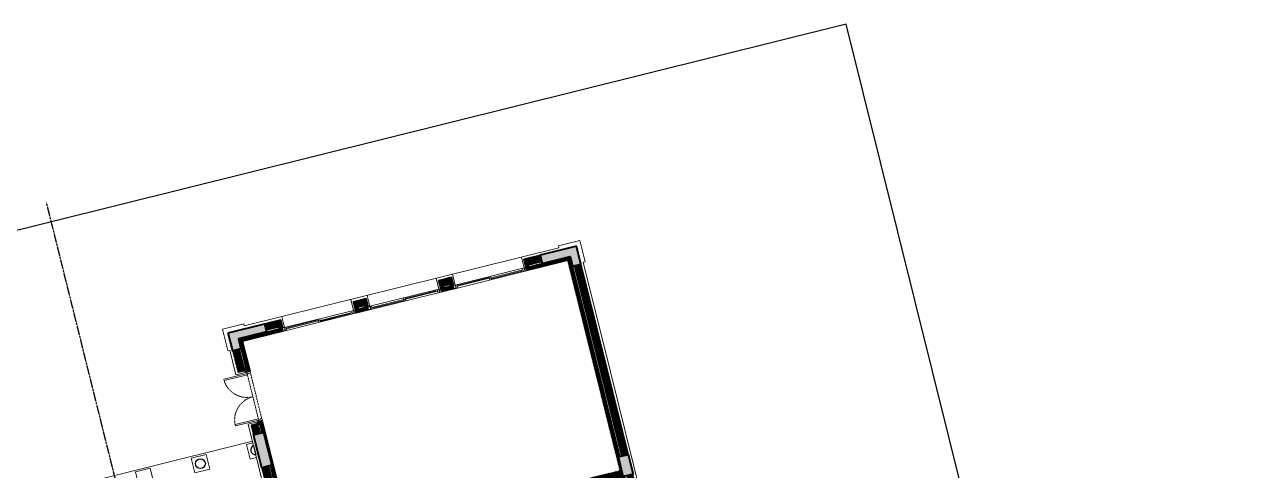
# Model space of a CAD drawing. Header units: inches. Extents: x -207898 to 3408902, y 497526 to 4632928.
# Drawn here: x 3372523 to 3408492, y 4616070 to 4629263 of the extents above; entities that cross this region are included whole.
import ezdxf

# ---------------------------------------------------------------- set-up
doc = ezdxf.new("R2010")
doc.units = ezdxf.units.IN
doc.header["$MEASUREMENT"] = 0
doc.linetypes.add('xref grd floor$0$HIDDEN2', pattern=[0.1875, 0.125, -0.0625])
doc.linetypes.add('xref grd floor$0$XREF-V2-GF_COLS$0$XREF-V-COLS-GF$0$CENTER2', pattern=[1.125, 0.75, -0.125, 0.125, -0.125])
for name, color, linetype, lineweight in [('1', 1, 'Continuous', 50), ('xref grd floor$0$A-DOOR', 134, 'Continuous', 18), ('xref grd floor$0$A-FLOR-STRS', 2, 'Continuous', 18), ('xref grd floor$0$A-GLAZ', 134, 'Continuous', 18), ('xref grd floor$0$A-WALL-TILE', 8, 'Continuous', 9), ('xref grd floor$0$XREF-V2-GF_COLS$0$A-COLS', 5, 'Continuous', 40), ('xref grd floor$0$XREF-V2-GF_COLS$0$A-COLS-PATT', 253, 'Continuous', 20)]:
    doc.layers.add(name, color=color, linetype=linetype, lineweight=lineweight)
doc.layers.add('xref grd floor$0$A-WALL', color=7, linetype='Continuous')
doc.layers.add('xref grd floor$0$CQ Wall hatch_CHB', color=8, linetype='Continuous')
pattern_1 = [(45, (20869.716, 76050.643), (-13.258252, 13.258252), [])]

# ---------------------------------------------------------------- blocks, each defined once
blk = doc.blocks.new('xref grd floor$0$XREF-V2-GF_COLS')
at = {"layer": 'xref grd floor$0$XREF-V2-GF_COLS$0$A-COLS-PATT'}
for points in [[(280045, 509780), (278977, 509515), (279038, 509272), (279862, 509477), (279935, 509186), (280177, 509246)], [(269758, 507221), (270826, 507486), (270886, 507244), (270061, 507039), (270134, 506748), (269891, 506687)], [(271042, 503305), (270751, 503233), (270509, 504203), (270800, 504275)], [(281721, 503041), (281430, 502968), (281285, 503550), (281577, 503623)]]:
    blk.add_hatch(color=256, dxfattribs=at).paths.add_polyline_path(points)
at = {"layer": 'Defpoints', "linetype": 'xref grd floor$0$XREF-V2-GF_COLS$0$XREF-V-COLS-GF$0$CENTER2'}
blk.add_line((273204, 475645), (264392, 511061), dxfattribs=at)
at = {"layer": 'xref grd floor$0$XREF-V2-GF_COLS$0$A-COLS'}
for points in [[(280045, 509780), (278977, 509515), (279038, 509272), (279862, 509477), (279935, 509186), (280177, 509246)], [(280045, 509780), (278977, 509515), (279038, 509272), (279862, 509477), (279935, 509186), (280177, 509246)], [(269758, 507221), (270826, 507486), (270886, 507244), (270061, 507039), (270134, 506748), (269891, 506687)], [(269758, 507221), (270826, 507486), (270886, 507244), (270061, 507039), (270134, 506748), (269891, 506687)], [(271042, 503305), (270751, 503233), (270509, 504203), (270800, 504275)], [(271042, 503305), (270751, 503233), (270509, 504203), (270800, 504275)], [(281721, 503041), (281430, 502968), (281285, 503550), (281577, 503623)], [(281721, 503041), (281430, 502968), (281285, 503550), (281577, 503623)]]:
    blk.add_lwpolyline(points, close=True, dxfattribs=at)
blk = doc.blocks.new('xref grd floor$0$stonecladding')
at = {"layer": 'xref grd floor$0$A-WALL-TILE'}
for p, q in [((28340, 43451, 0), (28340, 44101, 0)), ((28340, 44101, 0), (28990, 44101, 0)), ((28990, 44041, 0), (28990, 44101, 0)), ((28990, 44041, 0), (38570, 44041, 0)), ((38570, 44101, 0), (38570, 44041, 0)), ((38570, 44101, 0), (39220, 44101, 0)), ((39220, 44101, 0), (39220, 43451, 0)), ((28340, 43451, 0), (28400, 43451, 0)), ((28400, 42701, 0), (28400, 43451, 0)), ((39160, 43451, 0), (39160, 40113, 0)), ((39160, 43451, 0), (39220, 43451, 0)), ((28400, 34586, 0), (28400, 41201, 0)), ((39160, 40113, 0), (39160, 34736, 0))]:
    blk.add_line(p, q, dxfattribs=at)
blk = doc.blocks.new('xref grd floor$0$DR - 1550')
at = {"color": 253, "linetype": 'xref grd floor$0$HIDDEN2'}
for p, q in [((40, 100), (1460, 100)), ((60, 0), (1440, 0))]:
    blk.add_line(p, q, dxfattribs=at)
for points in [[(40, 100), (40, 810), (80, 810), (80, 100), (40, 100)], [(1460, 100), (1460, 810), (1420, 810), (1420, 100), (1460, 100)]]:
    blk.add_lwpolyline(points)
for points in [[(0, 90), (10, 90), (10, 100), (40, 100), (40, 50), (60, 50), (60, 0), (10, 0), (10, 10), (0, 10)], [(1500, 90), (1490, 90), (1490, 100), (1460, 100), (1460, 50), (1440, 50), (1440, 0), (1490, 0), (1490, 10), (1500, 10)]]:
    blk.add_lwpolyline(points, close=True)
at = {"linetype": 'xref grd floor$0$HIDDEN2'}
for centre, start, end in [((38, 99), 0.0731, 86.5576), ((1462, 99), 93.4424, 179.9269)]:
    blk.add_arc(centre, 712, start, end, dxfattribs=at)
blk = doc.blocks.new('mak ground floor plan')
at = {"layer": 'xref grd floor$0$CQ Wall hatch_CHB'}
h = blk.add_hatch(dxfattribs=at)
h.set_pattern_fill('ANSI31,_O', color=8, scale=150)
h.set_pattern_definition(pattern_1)
h.paths.add_polyline_path([(49350, 118801), (49550, 118801), (49550, 118782), (49700, 118782), (49700, 119662), (50950, 119662), (50950, 120012), (50450, 120012), (50450, 119812), (50850, 119812), (50850, 119762), (50450, 119762), (49600, 119762), (49600, 119462), (49600, 118882), (49550, 118882), (49550, 119462), (49350, 119462)])
h = blk.add_hatch(dxfattribs=at)
h.set_pattern_fill('ANSI31,_O', color=8, scale=150)
h.set_pattern_definition(pattern_1)
h.paths.add_polyline_path([(53550, 120012), (53150, 120012), (53150, 119662), (53550, 119662)])
h.paths.add_polyline_path([(53450, 119812), (53450, 119762), (53250, 119762), (53250, 119812)], flags=16)
h = blk.add_hatch(dxfattribs=at)
h.set_pattern_fill('ANSI31,_O', color=8, scale=150)
h.set_pattern_definition(pattern_1)
h.paths.add_polyline_path([(56150, 120012), (55750, 120012), (55750, 119662), (56150, 119662)])
h.paths.add_polyline_path([(56050, 119812), (56050, 119762), (55850, 119762), (55850, 119812)], flags=16)
h = blk.add_hatch(dxfattribs=at)
h.set_pattern_fill('ANSI31,_O', color=8, scale=150)
h.set_pattern_definition(pattern_1)
h.paths.add_polyline_path([(59650, 113667), (59700, 113667), (59700, 119462), (59700, 119762), (58850, 119762), (58450, 119762), (58450, 119812), (58850, 119812), (58850, 120012), (58350, 120012), (58350, 119662), (59600, 119662), (59600, 113262), (56300, 113262), (56300, 113062), (59600, 113062), (59600, 113062), (59600, 112764), (59600, 112714), (59800, 112714), (59800, 112764), (59950, 112764), (59950, 113067), (59750, 113067), (59750, 112964), (59700, 112964), (59700, 113067), (59650, 113067)])
h = blk.add_hatch(dxfattribs=at)
h.set_pattern_fill('ANSI31,_O', color=8, scale=150)
h.set_pattern_definition(pattern_1)
h.paths.add_polyline_path([(59950, 119462), (59750, 119462), (59750, 113667), (59950, 113667)])
h = blk.add_hatch(dxfattribs=at)
h.set_pattern_fill('ANSI31,_O', color=8, scale=150)
h.set_pattern_definition(pattern_1)
h.paths.add_polyline_path([(49550, 117232), (49550, 117201), (49350, 117201), (49350, 116902), (49550, 116902), (49550, 117132), (49550, 117132), (49600, 117132), (49600, 116902), (49650, 116902), (49650, 115901), (49600, 115901), (49600, 114067), (49600, 114067), (49600, 113567), (49600, 112411), (49550, 112411), (49550, 113567), (49350, 113567), (49350, 112311), (49500, 112311), (49500, 112261), (49700, 112262), (49700, 113062), (52000, 113062), (52000, 112184), (52200, 112184), (52200, 113062), (53175, 113062), (53175, 113262), (49700, 113262), (49700, 117232)])
h = blk.add_hatch(dxfattribs=at)
h.set_pattern_fill('ANSI31,_O', color=8, scale=150)
h.set_pattern_definition(pattern_1)
h.paths.add_polyline_path([(49550, 115901), (49350, 115901), (49350, 114067), (49550, 114067)])
at = {"layer": 'Defpoints'}
blk.add_lwpolyline([(69270, 124451), (20870, 124451), (20870, 76051), (69270, 76051)], close=True, dxfattribs=at)
blk.add_lwpolyline([(69270, 124451), (20870, 124451), (20870, 76051), (69270, 76051)], close=True, dxfattribs=at)
at = {"layer": 'xref grd floor$0$A-FLOR-STRS'}
blk.add_line((40870, 116731, 0), (49270, 116731, 0), dxfattribs=at)
blk.add_line((40870, 116731, 0), (49270, 116731, 0), dxfattribs=at)
blk.add_line((40870, 116731, 0), (49270, 116731, 0), dxfattribs=at)
at = {"layer": 'xref grd floor$0$A-GLAZ'}
for p, q in [((53100, 119761, 0), (51000, 119761, 0)), ((53100, 119761, 0), (51000, 119761, 0)), ((53100, 119761, 0), (51000, 119761, 0)), ((53100, 119761, 0), (51000, 119761, 0)), ((53100, 119761, 0), (51000, 119761, 0)), ((53100, 119761, 0), (51000, 119761, 0)), ((53100, 119661, 0), (51000, 119661, 0)), ((53100, 119661, 0), (51000, 119661, 0)), ((53100, 119661, 0), (51000, 119661, 0)), ((53100, 119661, 0), (51000, 119661, 0)), ((53100, 119661, 0), (51000, 119661, 0)), ((53100, 119661, 0), (51000, 119661, 0)), ((51050, 119661, 0), (51050, 119761, 0)), ((51050, 119661, 0), (51050, 119761, 0)), ((51050, 119661, 0), (51050, 119761, 0)), ((51050, 119661, 0), (51050, 119761, 0)), ((51050, 119661, 0), (51050, 119761, 0)), ((51050, 119661, 0), (51050, 119761, 0)), ((53050, 119711, 0), (51050, 119711, 0)), ((53050, 119711, 0), (51050, 119711, 0)), ((53050, 119711, 0), (51050, 119711, 0)), ((53050, 119711, 0), (51050, 119711, 0)), ((53050, 119711, 0), (51050, 119711, 0)), ((53050, 119711, 0), (51050, 119711, 0)), ((51100, 119711, 0), (51100, 119761, 0)), ((51100, 119711, 0), (51100, 119761, 0)), ((51100, 119711, 0), (51100, 119761, 0)), ((51100, 119711, 0), (51100, 119761, 0)), ((51100, 119711, 0), (51100, 119761, 0)), ((51100, 119711, 0), (51100, 119761, 0)), ((51100, 119736, 0), (52026, 119736, 0)), ((51100, 119736, 0), (52026, 119736, 0)), ((51100, 119736, 0), (52026, 119736, 0)), ((51100, 119736, 0), (52026, 119736, 0)), ((51100, 119736, 0), (52026, 119736, 0)), ((51100, 119736, 0), (52026, 119736, 0)), ((52026, 119661, 0), (52026, 119761, 0)), ((52026, 119661, 0), (52026, 119761, 0)), ((52026, 119661, 0), (52026, 119761, 0)), ((52026, 119661, 0), (52026, 119761, 0)), ((52026, 119661, 0), (52026, 119761, 0)), ((52026, 119661, 0), (52026, 119761, 0)), ((52076, 119661, 0), (52076, 119761, 0)), ((52076, 119661, 0), (52076, 119761, 0)), ((52076, 119661, 0), (52076, 119761, 0)), ((52076, 119661, 0), (52076, 119761, 0)), ((52076, 119661, 0), (52076, 119761, 0)), ((52076, 119661, 0), (52076, 119761, 0)), ((53000, 119686, 0), (52076, 119686, 0)), ((53000, 119686, 0), (52076, 119686, 0)), ((53000, 119686, 0), (52076, 119686, 0)), ((53000, 119686, 0), (52076, 119686, 0)), ((53000, 119686, 0), (52076, 119686, 0)), ((53000, 119686, 0), (52076, 119686, 0)), ((53000, 119661, 0), (53000, 119711, 0)), ((53000, 119661, 0), (53000, 119711, 0)), ((53000, 119661, 0), (53000, 119711, 0)), ((53000, 119661, 0), (53000, 119711, 0)), ((53000, 119661, 0), (53000, 119711, 0)), ((53000, 119661, 0), (53000, 119711, 0)), ((53050, 119661, 0), (53050, 119761, 0)), ((53050, 119661, 0), (53050, 119761, 0)), ((53050, 119661, 0), (53050, 119761, 0)), ((53050, 119661, 0), (53050, 119761, 0)), ((53050, 119661, 0), (53050, 119761, 0)), ((53050, 119661, 0), (53050, 119761, 0)), ((53600, 119761, 0), (55700, 119761, 0)), ((53600, 119761, 0), (55700, 119761, 0)), ((53600, 119761, 0), (55700, 119761, 0)), ((53600, 119761, 0), (55700, 119761, 0)), ((53600, 119761, 0), (55700, 119761, 0)), ((53600, 119761, 0), (55700, 119761, 0)), ((53600, 119661, 0), (55700, 119661, 0)), ((53600, 119661, 0), (55700, 119661, 0)), ((53600, 119661, 0), (55700, 119661, 0)), ((53600, 119661, 0), (55700, 119661, 0)), ((53600, 119661, 0), (55700, 119661, 0)), ((53600, 119661, 0), (55700, 119661, 0)), ((53650, 119661, 0), (53650, 119761, 0)), ((53650, 119661, 0), (53650, 119761, 0)), ((53650, 119661, 0), (53650, 119761, 0)), ((53650, 119661, 0), (53650, 119761, 0)), ((53650, 119661, 0), (53650, 119761, 0)), ((53650, 119661, 0), (53650, 119761, 0)), ((53650, 119711, 0), (55650, 119711, 0)), ((53650, 119711, 0), (55650, 119711, 0)), ((53650, 119711, 0), (55650, 119711, 0)), ((53650, 119711, 0), (55650, 119711, 0)), ((53650, 119711, 0), (55650, 119711, 0)), ((53650, 119711, 0), (55650, 119711, 0)), ((53700, 119661, 0), (53700, 119711, 0)), ((53700, 119661, 0), (53700, 119711, 0)), ((53700, 119661, 0), (53700, 119711, 0)), ((53700, 119661, 0), (53700, 119711, 0)), ((53700, 119661, 0), (53700, 119711, 0)), ((53700, 119661, 0), (53700, 119711, 0)), ((53700, 119686, 0), (54624, 119686, 0)), ((53700, 119686, 0), (54624, 119686, 0)), ((53700, 119686, 0), (54624, 119686, 0)), ((53700, 119686, 0), (54624, 119686, 0)), ((53700, 119686, 0), (54624, 119686, 0)), ((53700, 119686, 0), (54624, 119686, 0)), ((54624, 119661, 0), (54624, 119761, 0)), ((54624, 119661, 0), (54624, 119761, 0)), ((54624, 119661, 0), (54624, 119761, 0)), ((54624, 119661, 0), (54624, 119761, 0)), ((54624, 119661, 0), (54624, 119761, 0)), ((54624, 119661, 0), (54624, 119761, 0)), ((54674, 119661, 0), (54674, 119761, 0)), ((54674, 119661, 0), (54674, 119761, 0)), ((54674, 119661, 0), (54674, 119761, 0)), ((54674, 119661, 0), (54674, 119761, 0)), ((54674, 119661, 0), (54674, 119761, 0)), ((54674, 119661, 0), (54674, 119761, 0)), ((55600, 119736, 0), (54674, 119736, 0)), ((55600, 119736, 0), (54674, 119736, 0)), ((55600, 119736, 0), (54674, 119736, 0)), ((55600, 119736, 0), (54674, 119736, 0)), ((55600, 119736, 0), (54674, 119736, 0)), ((55600, 119736, 0), (54674, 119736, 0)), ((55600, 119711, 0), (55600, 119761, 0)), ((55600, 119711, 0), (55600, 119761, 0)), ((55600, 119711, 0), (55600, 119761, 0)), ((55600, 119711, 0), (55600, 119761, 0)), ((55600, 119711, 0), (55600, 119761, 0)), ((55600, 119711, 0), (55600, 119761, 0)), ((55650, 119661, 0), (55650, 119761, 0)), ((55650, 119661, 0), (55650, 119761, 0)), ((55650, 119661, 0), (55650, 119761, 0)), ((55650, 119661, 0), (55650, 119761, 0)), ((55650, 119661, 0), (55650, 119761, 0)), ((55650, 119661, 0), (55650, 119761, 0)), ((58300, 119761, 0), (56200, 119761, 0)), ((58300, 119761, 0), (56200, 119761, 0)), ((58300, 119761, 0), (56200, 119761, 0)), ((58300, 119761, 0), (56200, 119761, 0)), ((58300, 119761, 0), (56200, 119761, 0)), ((58300, 119761, 0), (56200, 119761, 0)), ((58300, 119661, 0), (56200, 119661, 0)), ((58300, 119661, 0), (56200, 119661, 0)), ((58300, 119661, 0), (56200, 119661, 0)), ((58300, 119661, 0), (56200, 119661, 0)), ((58300, 119661, 0), (56200, 119661, 0)), ((58300, 119661, 0), (56200, 119661, 0)), ((56250, 119661, 0), (56250, 119761, 0)), ((56250, 119661, 0), (56250, 119761, 0)), ((56250, 119661, 0), (56250, 119761, 0)), ((56250, 119661, 0), (56250, 119761, 0)), ((56250, 119661, 0), (56250, 119761, 0)), ((56250, 119661, 0), (56250, 119761, 0)), ((58250, 119711, 0), (56250, 119711, 0)), ((58250, 119711, 0), (56250, 119711, 0)), ((58250, 119711, 0), (56250, 119711, 0)), ((58250, 119711, 0), (56250, 119711, 0)), ((58250, 119711, 0), (56250, 119711, 0)), ((58250, 119711, 0), (56250, 119711, 0)), ((56300, 119711, 0), (56300, 119761, 0)), ((56300, 119711, 0), (56300, 119761, 0)), ((56300, 119711, 0), (56300, 119761, 0)), ((56300, 119711, 0), (56300, 119761, 0)), ((56300, 119711, 0), (56300, 119761, 0)), ((56300, 119711, 0), (56300, 119761, 0)), ((56300, 119736, 0), (57226, 119736, 0)), ((56300, 119736, 0), (57226, 119736, 0)), ((56300, 119736, 0), (57226, 119736, 0)), ((56300, 119736, 0), (57226, 119736, 0)), ((56300, 119736, 0), (57226, 119736, 0)), ((56300, 119736, 0), (57226, 119736, 0)), ((57226, 119661, 0), (57226, 119761, 0)), ((57226, 119661, 0), (57226, 119761, 0)), ((57226, 119661, 0), (57226, 119761, 0)), ((57226, 119661, 0), (57226, 119761, 0)), ((57226, 119661, 0), (57226, 119761, 0)), ((57226, 119661, 0), (57226, 119761, 0)), ((57276, 119661, 0), (57276, 119761, 0)), ((57276, 119661, 0), (57276, 119761, 0)), ((57276, 119661, 0), (57276, 119761, 0)), ((57276, 119661, 0), (57276, 119761, 0)), ((57276, 119661, 0), (57276, 119761, 0)), ((57276, 119661, 0), (57276, 119761, 0)), ((58200, 119686, 0), (57276, 119686, 0)), ((58200, 119686, 0), (57276, 119686, 0)), ((58200, 119686, 0), (57276, 119686, 0)), ((58200, 119686, 0), (57276, 119686, 0)), ((58200, 119686, 0), (57276, 119686, 0)), ((58200, 119686, 0), (57276, 119686, 0)), ((58200, 119661, 0), (58200, 119711, 0)), ((58200, 119661, 0), (58200, 119711, 0)), ((58200, 119661, 0), (58200, 119711, 0)), ((58200, 119661, 0), (58200, 119711, 0)), ((58200, 119661, 0), (58200, 119711, 0)), ((58200, 119661, 0), (58200, 119711, 0)), ((58250, 119661, 0), (58250, 119761, 0)), ((58250, 119661, 0), (58250, 119761, 0)), ((58250, 119661, 0), (58250, 119761, 0)), ((58250, 119661, 0), (58250, 119761, 0)), ((58250, 119661, 0), (58250, 119761, 0)), ((58250, 119661, 0), (58250, 119761, 0))]:
    blk.add_line(p, q, dxfattribs=at)
at = {"layer": 'xref grd floor$0$A-WALL'}
for p, q in [((50950, 120011, 0), (50450, 120011, 0)), ((50950, 120011, 0), (50450, 120011, 0)), ((50950, 120011, 0), (50450, 120011, 0)), ((50950, 120011, 0), (50950, 119761, 0)), ((50950, 120011, 0), (50950, 119761, 0)), ((50950, 120011, 0), (50950, 119761, 0)), ((53150, 120011, 0), (53150, 119761, 0)), ((53550, 120011, 0), (53150, 120011, 0)), ((53150, 120011, 0), (53150, 119761, 0)), ((53550, 120011, 0), (53150, 120011, 0)), ((53150, 120011, 0), (53150, 119761, 0)), ((53550, 120011, 0), (53150, 120011, 0)), ((53550, 120011, 0), (53550, 119761, 0)), ((53550, 120011, 0), (53550, 119761, 0)), ((53550, 120011, 0), (53550, 119761, 0)), ((55750, 120011, 0), (55750, 119761, 0)), ((56150, 120011, 0), (55750, 120011, 0)), ((55750, 120011, 0), (55750, 119761, 0)), ((56150, 120011, 0), (55750, 120011, 0)), ((55750, 120011, 0), (55750, 119761, 0)), ((56150, 120011, 0), (55750, 120011, 0)), ((56150, 120011, 0), (56150, 119761, 0)), ((56150, 120011, 0), (56150, 119761, 0)), ((56150, 120011, 0), (56150, 119761, 0)), ((58850, 120011, 0), (58350, 120011, 0)), ((58350, 119761, 0), (58350, 120011, 0)), ((58850, 120011, 0), (58350, 120011, 0)), ((58350, 119761, 0), (58350, 120011, 0)), ((58850, 120011, 0), (58350, 120011, 0)), ((58350, 119761, 0), (58350, 120011, 0)), ((49350, 119461, 0), (49350, 118801, 0)), ((49350, 119461, 0), (49350, 118801, 0)), ((49350, 119461, 0), (49350, 118801, 0)), ((49700, 119661, 0), (49700, 118751, 0)), ((51000, 119661, 0), (49700, 119661, 0)), ((49700, 119661, 0), (49700, 118751, 0)), ((51000, 119661, 0), (49700, 119661, 0)), ((49700, 119661, 0), (49700, 118751, 0)), ((51000, 119661, 0), (49700, 119661, 0)), ((51000, 119761, 0), (50950, 119761, 0)), ((51000, 119761, 0), (50950, 119761, 0)), ((51000, 119761, 0), (50950, 119761, 0)), ((51000, 119761, 0), (51000, 119661, 0)), ((51000, 119761, 0), (51000, 119661, 0)), ((51000, 119761, 0), (51000, 119661, 0)), ((53100, 119761, 0), (53150, 119761, 0)), ((53100, 119761, 0), (53100, 119661, 0)), ((53100, 119761, 0), (53150, 119761, 0)), ((53100, 119761, 0), (53100, 119661, 0)), ((53100, 119761, 0), (53150, 119761, 0)), ((53100, 119761, 0), (53100, 119661, 0)), ((53600, 119661, 0), (53100, 119661, 0)), ((53600, 119661, 0), (53100, 119661, 0)), ((53600, 119661, 0), (53100, 119661, 0)), ((53600, 119761, 0), (53550, 119761, 0)), ((53600, 119761, 0), (53550, 119761, 0)), ((53600, 119761, 0), (53550, 119761, 0)), ((53600, 119761, 0), (53600, 119661, 0)), ((53600, 119761, 0), (53600, 119661, 0)), ((53600, 119761, 0), (53600, 119661, 0)), ((55700, 119761, 0), (55700, 119661, 0)), ((55700, 119761, 0), (55750, 119761, 0)), ((55700, 119761, 0), (55700, 119661, 0)), ((55700, 119761, 0), (55750, 119761, 0)), ((55700, 119761, 0), (55700, 119661, 0)), ((55700, 119761, 0), (55750, 119761, 0)), ((56200, 119661, 0), (55700, 119661, 0)), ((56200, 119661, 0), (55700, 119661, 0)), ((56200, 119661, 0), (55700, 119661, 0)), ((56200, 119761, 0), (56150, 119761, 0)), ((56200, 119761, 0), (56150, 119761, 0)), ((56200, 119761, 0), (56150, 119761, 0)), ((56200, 119761, 0), (56200, 119661, 0)), ((56200, 119761, 0), (56200, 119661, 0)), ((56200, 119761, 0), (56200, 119661, 0)), ((58300, 119761, 0), (58350, 119761, 0)), ((58300, 119761, 0), (58300, 119661, 0)), ((58300, 119761, 0), (58350, 119761, 0)), ((58300, 119761, 0), (58300, 119661, 0)), ((58300, 119761, 0), (58350, 119761, 0)), ((58300, 119761, 0), (58300, 119661, 0)), ((59600, 119661, 0), (58300, 119661, 0)), ((59600, 119661, 0), (58300, 119661, 0)), ((59600, 119661, 0), (58300, 119661, 0)), ((59600, 119661, 0), (59600, 113261, 0)), ((59600, 119661, 0), (59600, 113261, 0)), ((59600, 119661, 0), (59600, 113261, 0)), ((59950, 119461, 0), (59950, 113666, 0)), ((59950, 119461, 0), (59950, 113666, 0)), ((59950, 119461, 0), (59950, 113666, 0)), ((49550, 118801, 0), (49350, 118801, 0)), ((49550, 118801, 0), (49350, 118801, 0)), ((49550, 118801, 0), (49350, 118801, 0)), ((49550, 118801, 0), (49550, 118751, 0)), ((49550, 118801, 0), (49550, 118751, 0)), ((49550, 118801, 0), (49550, 118751, 0)), ((49700, 118751, 0), (49550, 118751, 0)), ((49700, 118751, 0), (49550, 118751, 0)), ((49700, 118751, 0), (49550, 118751, 0)), ((49550, 117201, 0), (49350, 117201, 0)), ((49350, 117201, 0), (49350, 116901, 0)), ((49550, 117201, 0), (49350, 117201, 0)), ((49350, 117201, 0), (49350, 116901, 0)), ((49550, 117201, 0), (49350, 117201, 0)), ((49350, 117201, 0), (49350, 116901, 0)), ((49550, 117251, 0), (49550, 117201, 0)), ((49700, 117251, 0), (49550, 117251, 0)), ((49550, 117251, 0), (49550, 117201, 0)), ((49700, 117251, 0), (49550, 117251, 0)), ((49550, 117251, 0), (49550, 117201, 0)), ((49700, 117251, 0), (49550, 117251, 0)), ((49700, 117251, 0), (49700, 113261, 0)), ((49700, 117251, 0), (49700, 113261, 0)), ((49700, 117251, 0), (49700, 113261, 0)), ((49270, 116601, 0), (49270, 116311, 0)), ((49270, 116601, 0), (49270, 116311, 0)), ((49270, 116601, 0), (49270, 116311, 0)), ((49350, 115901, 0), (49350, 114066, 0)), ((49350, 115901, 0), (49350, 114066, 0)), ((49350, 115901, 0), (49350, 114066, 0))]:
    blk.add_line(p, q, dxfattribs=at)
at = {"layer": 'xref grd floor$0$A-WALL', "color": 1}
for p, q in [((50850, 119811, 0), (50450, 119811, 0)), ((50850, 119811, 0), (50450, 119811, 0)), ((50850, 119811, 0), (50450, 119811, 0)), ((50850, 119811, 0), (50850, 119761, 0)), ((50850, 119811, 0), (50850, 119761, 0)), ((50850, 119811, 0), (50850, 119761, 0)), ((53250, 119811, 0), (53250, 119761, 0)), ((53450, 119811, 0), (53250, 119811, 0)), ((53250, 119811, 0), (53250, 119761, 0)), ((53450, 119811, 0), (53250, 119811, 0)), ((53250, 119811, 0), (53250, 119761, 0)), ((53450, 119811, 0), (53250, 119811, 0)), ((53450, 119811, 0), (53450, 119761, 0)), ((53450, 119811, 0), (53450, 119761, 0)), ((53450, 119811, 0), (53450, 119761, 0)), ((55850, 119811, 0), (55850, 119761, 0)), ((56050, 119811, 0), (55850, 119811, 0)), ((55850, 119811, 0), (55850, 119761, 0)), ((56050, 119811, 0), (55850, 119811, 0)), ((55850, 119811, 0), (55850, 119761, 0)), ((56050, 119811, 0), (55850, 119811, 0)), ((56050, 119811, 0), (56050, 119761, 0)), ((56050, 119811, 0), (56050, 119761, 0)), ((56050, 119811, 0), (56050, 119761, 0)), ((58850, 119811, 0), (58450, 119811, 0)), ((58450, 119761, 0), (58450, 119811, 0)), ((58850, 119811, 0), (58450, 119811, 0)), ((58450, 119761, 0), (58450, 119811, 0)), ((58850, 119811, 0), (58450, 119811, 0)), ((58450, 119761, 0), (58450, 119811, 0)), ((49550, 119461, 0), (49550, 118901, 0)), ((49550, 119461, 0), (49550, 118901, 0)), ((49550, 119461, 0), (49550, 118901, 0)), ((49600, 119461, 0), (49600, 118901, 0)), ((49600, 119461, 0), (49600, 118901, 0)), ((49600, 119461, 0), (49600, 118901, 0)), ((50850, 119761, 0), (50450, 119761, 0)), ((50850, 119761, 0), (50450, 119761, 0)), ((50850, 119761, 0), (50450, 119761, 0)), ((53450, 119761, 0), (53250, 119761, 0)), ((53450, 119761, 0), (53250, 119761, 0)), ((53450, 119761, 0), (53250, 119761, 0)), ((56050, 119761, 0), (55850, 119761, 0)), ((56050, 119761, 0), (55850, 119761, 0)), ((56050, 119761, 0), (55850, 119761, 0)), ((58850, 119761, 0), (58450, 119761, 0)), ((58850, 119761, 0), (58450, 119761, 0)), ((58850, 119761, 0), (58450, 119761, 0)), ((59700, 119461, 0), (59700, 113666, 0)), ((59700, 119461, 0), (59700, 113666, 0)), ((59700, 119461, 0), (59700, 113666, 0)), ((59750, 119461, 0), (59750, 113666, 0)), ((59750, 119461, 0), (59750, 113666, 0)), ((59750, 119461, 0), (59750, 113666, 0)), ((49600, 118901, 0), (49550, 118901, 0)), ((49600, 118901, 0), (49550, 118901, 0)), ((49600, 118901, 0), (49550, 118901, 0)), ((49550, 117081, 0), (49550, 116901, 0)), ((49600, 117081, 0), (49550, 117081, 0)), ((49550, 117081, 0), (49550, 116901, 0)), ((49550, 117081, 0), (49550, 116901, 0)), ((49600, 117081, 0), (49550, 117081, 0)), ((49550, 117081, 0), (49550, 116901, 0)), ((49550, 117081, 0), (49550, 116901, 0)), ((49600, 117081, 0), (49550, 117081, 0)), ((49550, 117081, 0), (49550, 116901, 0)), ((49600, 117081, 0), (49600, 116901, 0)), ((49600, 117081, 0), (49600, 116901, 0)), ((49600, 117081, 0), (49600, 116901, 0)), ((49600, 117081, 0), (49600, 116901, 0)), ((49600, 117081, 0), (49600, 116901, 0)), ((49600, 117081, 0), (49600, 116901, 0)), ((49550, 115901, 0), (49550, 114066, 0)), ((49550, 115901, 0), (49550, 114066, 0)), ((49550, 115901, 0), (49550, 114066, 0)), ((49600, 115901, 0), (49600, 114066, 0)), ((49600, 115901, 0), (49600, 114066, 0)), ((49600, 115901, 0), (49600, 114066, 0))]:
    blk.add_line(p, q, dxfattribs=at)
at = {"layer": 'xref grd floor$0$A-WALL'}
blk.add_circle((47620, 116456, 0), 145, dxfattribs=at)
blk.add_circle((47620, 116456, 0), 145, dxfattribs=at)
blk.add_circle((47620, 116456, 0), 145, dxfattribs=at)
blk.add_arc((49300, 116456, 0), 145, 101.9405, 258.0595, dxfattribs=at)
blk.add_arc((49300, 116456, 0), 145, 101.9405, 258.0595, dxfattribs=at)
blk.add_arc((49300, 116456, 0), 145, 101.9405, 258.0595, dxfattribs=at)
at = {"layer": 'xref grd floor$0$A-WALL-TILE'}
for p, q in [((51000, 119761, 0), (51000, 120091, 0)), ((51000, 119761, 0), (51000, 120091, 0)), ((51000, 119761, 0), (51000, 120091, 0)), ((53100, 119761, 0), (53100, 120091, 0)), ((53100, 119761, 0), (53100, 120091, 0)), ((53100, 119761, 0), (53100, 120091, 0)), ((53600, 119761, 0), (53600, 120091, 0)), ((53600, 119761, 0), (53600, 120091, 0)), ((53600, 119761, 0), (53600, 120091, 0)), ((55700, 119761, 0), (55700, 120091, 0)), ((55700, 119761, 0), (55700, 120091, 0)), ((55700, 119761, 0), (55700, 120091, 0)), ((56200, 119761, 0), (56200, 120091, 0)), ((56200, 119761, 0), (56200, 120091, 0)), ((56200, 119761, 0), (56200, 120091, 0)), ((58300, 119761, 0), (58300, 120091, 0)), ((58300, 119761, 0), (58300, 120091, 0)), ((58300, 119761, 0), (58300, 120091, 0)), ((49550, 118751, 0), (49270, 118751, 0)), ((49550, 118751, 0), (49270, 118751, 0)), ((49550, 118751, 0), (49270, 118751, 0)), ((49550, 117251, 0), (49270, 117251, 0)), ((49550, 117251, 0), (49270, 117251, 0)), ((49550, 117251, 0), (49270, 117251, 0))]:
    blk.add_line(p, q, dxfattribs=at)
at = {"layer": 'xref grd floor$0$A-WALL-TILE', "elevation": 0}
for points in [[(46145, 116231), (45695, 116231), (45695, 116681), (46145, 116681)], [(46145, 116231), (45695, 116231), (45695, 116681), (46145, 116681)], [(46145, 116231), (45695, 116231), (45695, 116681), (46145, 116681)], [(47845, 116231), (47395, 116231), (47395, 116681), (47845, 116681)], [(47845, 116231), (47395, 116231), (47395, 116681), (47845, 116681)], [(47845, 116231), (47395, 116231), (47395, 116681), (47845, 116681)]]:
    blk.add_lwpolyline(points, close=True, dxfattribs=at)
blk.add_lwpolyline([(49270, 116231), (49075, 116231), (49075, 116681), (49270, 116681)], dxfattribs=at)
blk.add_lwpolyline([(49270, 116231), (49075, 116231), (49075, 116681), (49270, 116681)], dxfattribs=at)
blk.add_lwpolyline([(49270, 116231), (49075, 116231), (49075, 116681), (49270, 116681)], dxfattribs=at)
at = {"rotation": 346.0285767170143}
blk.add_blockref('xref grd floor$0$XREF-V2-GF_COLS', (-334890, -307074, 0), dxfattribs=at)
blk.add_blockref('xref grd floor$0$XREF-V2-GF_COLS', (-334890, -307074, 0), dxfattribs=at)
blk.add_blockref('xref grd floor$0$XREF-V2-GF_COLS', (-334890, -307074, 0), dxfattribs=at)
at = {"layer": 'xref grd floor$0$A-DOOR', "rotation": 90}
blk.add_blockref('xref grd floor$0$DR - 1550', (49700, 117251, 0), dxfattribs=at)
blk.add_blockref('xref grd floor$0$DR - 1550', (49700, 117251, 0), dxfattribs=at)
blk.add_blockref('xref grd floor$0$DR - 1550', (49700, 117251, 0), dxfattribs=at)
at = {"layer": 'xref grd floor$0$A-WALL'}
blk.add_blockref('xref grd floor$0$stonecladding', (20870, 76051), dxfattribs=at)
blk.add_blockref('xref grd floor$0$stonecladding', (20870, 76051), dxfattribs=at)
blk.add_blockref('xref grd floor$0$stonecladding', (20870, 76051), dxfattribs=at)

msp = doc.modelspace()

# ---------------------------------------------------------------- block references
at = {"layer": '1', "rotation": 13.97142328298569}
msp.add_blockref('mak ground floor plan', (3359632.6, 4491769.8, 0), dxfattribs=at)

doc.saveas('drawing.dxf')
